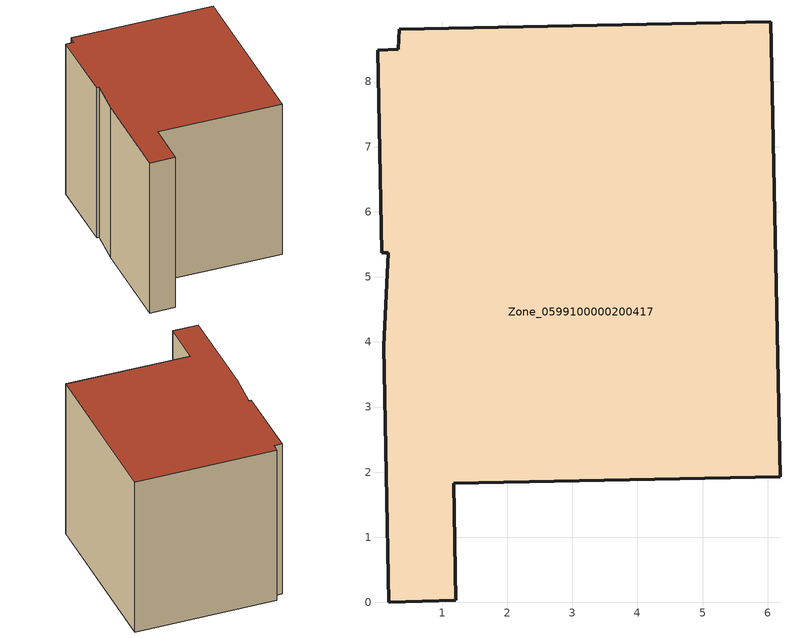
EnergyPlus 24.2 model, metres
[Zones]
Zone_0599100000200417
 floor ground (C_G): 0.01,8.48 0.33,8.5 0.34,8.81 6.05,8.92 6.19,1.93 1.18,1.83 1.21,0.03 0.18,0 0.1,3.93 0.17,5.37 0.07,5.37 z0
 wall outside (C_F): 1.21,0.03 1.18,1.83 6.19,1.93 6.05,8.92 0.34,8.81 0.33,8.5 0.01,8.48 0.07,5.37 0.17,5.37 0.1,3.93 0.18,0 1.21,0.03 z0:6.8
 roof outside (C_R): 0.33,8.5 0.01,8.48 0.07,5.37 0.17,5.37 0.1,3.93 0.18,0 1.21,0.03 1.18,1.83 6.19,1.93 6.05,8.92 0.34,8.81 z6.8
[BUILDING]
Pand.0599100000200417: North Axis=0; Terrain=City; Loads Convergence Tolerance Value=0.04; Temperature Convergence Tolerance Value=0.4; Solar Distribution=FullExterior; Maximum Number of Warmup Days=25; Minimum Number of Warmup Days=1
[Site:Location]
Rotterdam.The.Hague.AP_ZH_NLD Design_Conditions: Latitude=51.96; Longitude=4.45; Time Zone=1; Elevation=-4.5
[SITE:GROUNDTEMPERATURE:BUILDINGSURFACE]
18, 18, 18, 18, 18, 18, 18, 18, 18, 18, 18, 18
[MATERIAL] Thermal Absorptance=0.9; Solar Absorptance=0.7; Visible Absorptance=0.7
Name | Roughness | Thickness | Conductivity | Density | Specific Heat
G.TC.1946 | MediumSmooth | 0.15 | 1 | 540 | 1210
F.TC.1946 | Rough | 0.3 | 0.857143 | 1920 | 840
R.TC.1946 | MediumRough | 0.2 | 0.909091 | 1500 | 1000
[CONSTRUCTION]
C_G: G.TC.1946
C_F: F.TC.1946
C_R: R.TC.1946
[ZONE]
Zone_0599100000200417: Type=1; Multiplier=1; Ceiling Height=Autocalculate; Volume=Autocalculate; Floor Area=autocalculate; Part of Total Floor Area=Yes
[ZONEINFILTRATION:DESIGNFLOWRATE]
Infil_Zone_0599100000200417: Zone or ZoneList or Space or SpaceList=Zone_0599100000200417; Schedule=AlwaysOn; Design Flow Rate Calculation Method=Flow/Area; Flow Rate per Floor Area=0.003; Constant Term Coefficient=1; Temperature Term Coefficient=0; Velocity Term Coefficient=0; Velocity Squared Term Coefficient=0
[HVACTEMPLATE:ZONE:IDEALLOADSAIRSYSTEM]
Zone_0599100000200417: Maximum Heating Supply Air Temperature=50; Minimum Cooling Supply Air Temperature=13; Maximum Heating Supply Air Humidity Ratio=0.0156; Minimum Cooling Supply Air Humidity Ratio=0.0077; Heating Limit=NoLimit; Cooling Limit=NoLimit; Dehumidification Control Type=ConstantSensibleHeatRatio; Cooling Sensible Heat Ratio=0.7; Dehumidification Setpoint=60; Humidification Control Type=None; Humidification Setpoint=30; Outdoor Air Method=None; Outdoor Air Flow Rate per Person=0.00944; Outdoor Air Flow Rate per Zone Floor Area=0; Outdoor Air Flow Rate per Zone=0; Demand Controlled Ventilation Type=None; Outdoor Air Economizer Type=NoEconomizer; Heat Recovery Type=None; Sensible Heat Recovery Effectiveness=0.7; Latent Heat Recovery Effectiveness=0.65
[ZONECONTROL:THERMOSTAT]
ThermostatControl_Zone_0599100000200417: Zone or ZoneList=Zone_0599100000200417; Control Type Schedule=DualSetpointControlType; Control 1=Thermostat_Zone_0599100000200417; Temperature Difference Between Cutout And Setpoint=0
[THERMOSTATSETPOINT:DUALSETPOINT]
Thermostat_Zone_0599100000200417: Heating Setpoint Temperature Schedule=HeatingSetpoint_Zone_0599100000200417; Cooling Setpoint Temperature Schedule=CoolingSetpoint_Zone_0599100000200417
[SCHEDULE:COMPACT]
HeatingSetpoint_Zone_0599100000200417: Through: 12/31, For: AllDays, Until: 24:00, 21
CoolingSetpoint_Zone_0599100000200417: Through: 12/31, For: AllDays, Until: 24:00, 24
DualSetpointControlType: Through: 12/31, For: AllDays, Until: 24:00, 4
AlwaysOn: Through: 12/31, For: AllDays, Until: 24:00, 1
